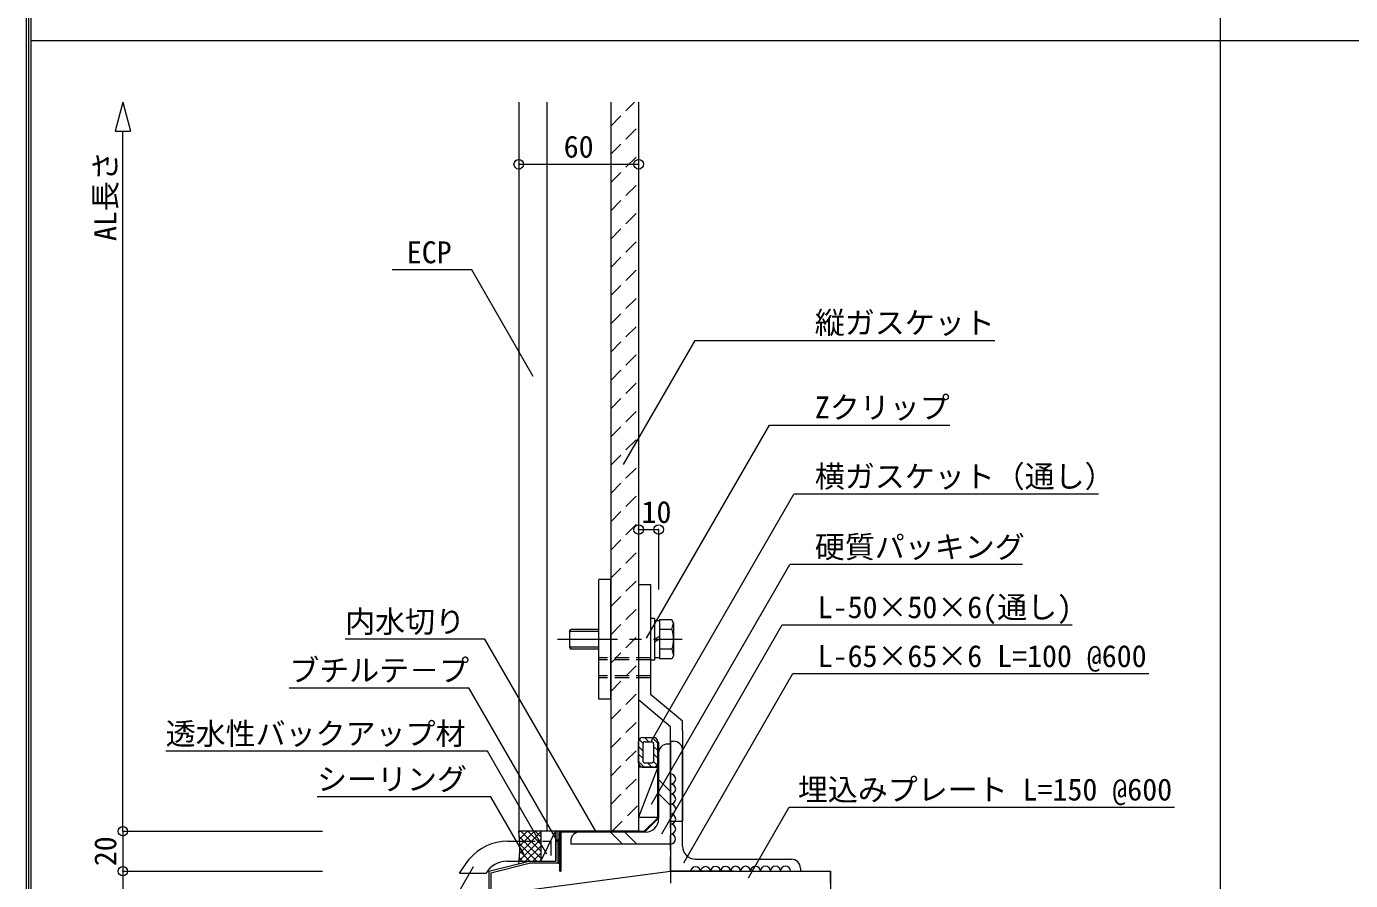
# Model space of a CAD drawing. Units: millimetres at full size, sheet at 1:6; details may follow other scales. Extents: x -1209 to 1209, y -852 to 852.
# Drawn here: x -1209 to -547, y -438 to -11 of the extents above; entities that cross this region are included whole.
import ezdxf
from ezdxf.enums import TextEntityAlignment as Align

# ---------------------------------------------------------------- set-up
doc = ezdxf.new("R2010")
doc.units = ezdxf.units.MM
doc.header["$LTSCALE"] = 6
doc.header["$PDMODE"] = 32
doc.header["$PDSIZE"] = 4.8
doc.linetypes.add('CHAIN1', pattern=[8, 5, -1, 1, -1])
doc.linetypes.add('DASHED1', pattern=[1.8, 1.2, -0.6])
for name, color, linetype, lineweight in [('0-0_WAKU', 7, 'Continuous', 5), ('0-1_AL', 5, 'Continuous', 5), ('0-2_SUNPO', 7, 'Continuous', 5), ('0-3_STEEL', 6, 'Continuous', 5), ('0-4_KANAMONO', 6, 'Continuous', 5), ('0-5_FUKUSIZA', 3, 'Continuous', 5), ('0-7_KUTAI', 4, 'Continuous', 5)]:
    doc.layers.add(name, color=color, linetype=linetype, lineweight=lineweight)
doc.styles.add('ＭＳ ゴシック', font='')
doc.styles.get('ＭＳ ゴシック').set_extended_font_data('MS Gothic')

msp = doc.modelspace()

# ---------------------------------------------------------------- linework, layer by layer
at = {"layer": '0-0_WAKU'}
for p, q in [((-1209.414, -852.414), (-1209.414, 852.414)), ((-1208.207, -851.207), (-1208.207, 851.207)), ((-1207, -850), (-1207, 850)), ((-612, 850), (-612, -799)), ((-1207, -17.85), (0, -17.85))]:
    msp.add_line(p, q, dxfattribs=at)
at = {"layer": '0-1_AL'}
for p, q in [((-963.008, -48.745), (-963.008, -413.511)), ((-949.008, -48.745), (-949.008, -413.511)), ((-917.008, -48.745), (-917.008, -413.511)), ((-903.008, -48.745), (-903.008, -413.511)), ((-903.008, -413.511), (-963.008, -413.511))]:
    msp.add_line(p, q, dxfattribs=at)
at = {"layer": '0-2_SUNPO'}
for p, q in [((-1161.17, -48.745), (-1165.052, -63.234)), ((-1161.17, -48.745), (-1157.288, -63.234)), ((-1165.052, -63.234), (-1157.288, -63.234)), ((-1161.17, -413.511), (-1161.17, -63.234)), ((-963.008, -79.832), (-903.008, -79.832)), ((-986.55, -132.674), (-1026.36, -132.674)), ((-955.766, -185.993), (-986.55, -132.674)), ((-910.559, -229.994), (-874.728, -167.934)), ((-874.728, -167.934), (-724.722, -167.934)), ((-899.134, -316.956), (-837.561, -210.309)), ((-837.561, -210.309), (-747.323, -210.309)), ((-896.543, -368.265), (-825.267, -244.812)), ((-672.832, -244.812), (-825.267, -244.812)), ((-896.543, -399.977), (-827.312, -280.067)), ((-710.947, -280.067), (-827.312, -280.067)), ((-891.479, -414.775), (-831.119, -310.227)), ((-831.119, -310.227), (-685.968, -310.227)), ((-979.917, -317.419), (-1049.906, -317.419)), ((-924.303, -413.746), (-979.917, -317.419)), ((-880.374, -429.253), (-825.774, -334.683)), ((-825.774, -334.683), (-647.564, -334.683)), ((-1077.877, -341.799), (-987.943, -341.799)), ((-942.762, -420.054), (-987.943, -341.799)), ((-977.051, -396.269), (-1063.975, -396.269)), ((-960.392, -425.124), (-977.051, -396.269)), ((-848.041, -436.817), (-827.618, -401.443)), ((-827.618, -401.443), (-634.857, -401.443)), ((-1161.17, -413.511), (-1061.17, -413.511)), ((-1161.17, -413.511), (-1161.17, -433.509)), ((-1161.17, -433.509), (-1161.17, -733.511)), ((-1161.17, -433.509), (-1061.17, -433.509)), ((-985.821, -431.376), (-1028.009, -504.447))]:
    msp.add_line(p, q, dxfattribs=at)
at = {"layer": '0-2_SUNPO', "linetype": 'CHAIN1'}
msp.add_line((-943.616, -317.509), (-881.287, -317.509), dxfattribs=at)
at = {"layer": '0-2_SUNPO'}
for points in [[(-903.008, -262.588), (-893.008, -262.588), (-893.008, -292.588)], [(-948.886, -424.947), (-978.585, -373.507), (-1139.729, -373.507)]]:
    msp.add_lwpolyline(points, dxfattribs=at)
for p in [(-963.008, -79.832), (-903.008, -79.832), (-903.008, -262.588), (-893.008, -262.588), (-1161.17, -413.511), (-1161.17, -433.509)]:
    msp.add_point(p, dxfattribs=at)
at = {"layer": '0-3_STEEL'}
for p, q in [((-887.008, -369.913), (-888.508, -369.913)), ((-887.008, -368.513), (-887.008, -433.511)), ((-887.008, -368.513), (-885.508, -368.513)), ((-887.008, -369.913), (-887.008, -419.911)), ((-893.006, -407.413), (-893.008, -374.413)), ((-881.01, -421.013), (-881.008, -373.013)), ((-887.008, -393.631), (-893.008, -387.631)), ((-887.008, -400.702), (-893.008, -394.702)), ((-899.506, -413.911), (-932.506, -413.911)), ((-911.042, -419.911), (-917.041, -413.911)), ((-903.97, -419.911), (-909.97, -413.911)), ((-937.007, -418.411), (-937.007, -419.911)), ((-887.008, -419.911), (-937.007, -419.911)), ((-874.51, -427.511), (-826.51, -427.511)), ((-855.51, -433.511), (-887.008, -433.511)), ((-887.008, -433.511), (-822.01, -433.511)), ((-822.01, -432.011), (-822.01, -433.511))]:
    msp.add_line(p, q, dxfattribs=at)
for centre, radius, start, end in [((-888.508, -374.413), 4.5, 90, 180), ((-885.508, -373.013), 4.5, 359.99998, 90), ((-899.506, -407.413), 6.5, 270, 0.00002), ((-932.506, -418.411), 4.5, 90, 180), ((-874.51, -421.013), 6.5, 180, 270), ((-826.51, -432.011), 4.5, 359.99998, 90)]:
    msp.add_arc(centre, radius, start, end, dxfattribs=at)
at = {"layer": '0-4_KANAMONO'}
for p, q in [((-923.008, -347.509), (-923.008, -287.509)), ((-917.008, -287.509), (-923.008, -287.509)), ((-917.008, -347.509), (-917.008, -287.509)), ((-903.008, -290.009), (-903.008, -347.849)), ((-903.008, -290.009), (-897.008, -290.009)), ((-897.008, -290.009), (-897.008, -345.055)), ((-897.008, -307.009), (-897.008, -328.009)), ((-895.01, -307.009), (-897.008, -307.009)), ((-895.01, -307.009), (-895.01, -328.009)), ((-892.508, -308.309), (-895.01, -308.309)), ((-886.412, -307.695), (-892.508, -307.695)), ((-892.508, -307.695), (-892.508, -327.325)), ((-885.509, -309.259), (-886.412, -307.694)), ((-886.334, -312.602), (-885.509, -309.26)), ((-885.509, -309.259), (-885.509, -325.759)), ((-937.561, -313.509), (-936.985, -312.509)), ((-937.561, -313.51), (-937.561, -321.509)), ((-923.008, -313.51), (-937.561, -313.51)), ((-923.008, -312.509), (-936.985, -312.509)), ((-892.508, -316.066), (-895.01, -317.509)), ((-892.508, -317.509), (-895.01, -318.953)), ((-886.334, -312.602), (-892.508, -312.602)), ((-937.561, -321.509), (-936.985, -322.509)), ((-923.008, -321.509), (-937.561, -321.509)), ((-923.008, -322.51), (-936.985, -322.51)), ((-886.334, -322.417), (-892.508, -322.417)), ((-886.334, -322.417), (-885.509, -325.759)), ((-895.01, -328.009), (-897.008, -328.009)), ((-892.508, -326.71), (-895.01, -326.71)), ((-886.412, -327.325), (-892.508, -327.325)), ((-885.509, -325.759), (-886.412, -327.325)), ((-917.008, -347.509), (-923.008, -347.509)), ((-887.008, -361.305), (-903.008, -347.849)), ((-881.008, -358.511), (-897.008, -345.055)), ((-887.008, -408.511), (-887.008, -361.305)), ((-881.008, -363.259), (-881.008, -358.511)), ((-881.008, -363.259), (-881.008, -408.511)), ((-893.408, -406.745), (-893.408, -368.911)), ((-893.008, -368.911), (-893.408, -368.911)), ((-893.008, -368.911), (-893.008, -406.911)), ((-887.008, -379.509), (-887.008, -375.555)), ((-900.174, -413.511), (-893.408, -406.745)), ((-893.008, -406.911), (-900.008, -413.911)), ((-887.008, -408.511), (-881.008, -408.511)), ((-944.407, -413.511), (-944.407, -428.509)), ((-943.407, -413.511), (-943.407, -429.509)), ((-942.407, -413.511), (-900.174, -413.511)), ((-942.407, -433.511), (-942.407, -413.511)), ((-900.008, -413.911), (-942.007, -413.911)), ((-942.007, -413.911), (-942.007, -433.511)), ((-968.535, -418.488), (-962.008, -418.495)), ((-992.668, -434.509), (-987.794, -427.547)), ((-978.008, -433.509), (-958.009, -428.509)), ((-977.008, -434.29), (-957.885, -429.509)), ((-969.008, -428.509), (-944.407, -428.509)), ((-943.407, -429.509), (-957.885, -429.509)), ((-992.668, -434.509), (-979.401, -434.509)), ((-978.008, -433.509), (-978.008, -473.509)), ((-977.008, -434.29), (-977.008, -473.509)), ((-942.407, -433.511), (-942.007, -433.511))]:
    msp.add_line(p, q, dxfattribs=at)
at = {"layer": '0-4_KANAMONO', "linetype": 'DASHED1'}
for p, q in [((-897.008, -326.76), (-923.008, -326.76)), ((-897.008, -327.76), (-923.008, -327.76)), ((-897.008, -335.76), (-923.008, -335.76)), ((-897.008, -336.76), (-923.008, -336.76)), ((-887.008, -433.511), (-887.008, -375.259)), ((-962.008, -418.495), (-947.009, -418.509)), ((-947.009, -418.509), (-947.009, -428.509))]:
    msp.add_line(p, q, dxfattribs=at)
at = {"layer": '0-4_KANAMONO', "color": 134}
for p, q in [((-943.407, -417.509), (-942.407, -417.509)), ((-943.407, -417.834), (-943.082, -417.509)), ((-943.407, -418.894), (-942.407, -417.894)), ((-943.407, -419.955), (-942.407, -418.955)), ((-943.407, -421.016), (-942.407, -420.016)), ((-943.407, -422.076), (-942.407, -421.076)), ((-943.407, -423.137), (-942.407, -422.137)), ((-943.407, -424.198), (-942.407, -423.198)), ((-943.407, -425.258), (-942.407, -424.258)), ((-943.407, -426.319), (-942.407, -425.319)), ((-943.407, -427.38), (-942.407, -426.38)), ((-943.407, -428.44), (-942.407, -427.44)), ((-943.407, -429.501), (-942.407, -428.501)), ((-943.407, -429.509), (-942.407, -429.509))]:
    msp.add_line(p, q, dxfattribs=at)
at = {"layer": '0-4_KANAMONO'}
for centre, radius, start, end in [((-900.509, -317.509), 15, 340.90302, 19.097), ((-968.535, -443.488), 25, 90, 140.38399), ((-969.008, -440.509), 12, 90, 150)]:
    msp.add_arc(centre, radius, start, end, dxfattribs=at)
at = {"layer": '0-5_FUKUSIZA', "linetype": 'DASHED1'}
for p, q in [((-917.008, -60.699), (-905.054, -48.745)), ((-917.008, -74.841), (-903.008, -60.841)), ((-917.008, -88.984), (-903.008, -74.984)), ((-917.008, -103.126), (-903.008, -89.126)), ((-917.008, -117.268), (-903.008, -103.268)), ((-917.008, -131.41), (-903.008, -117.41)), ((-917.008, -145.552), (-903.008, -131.552)), ((-917.008, -159.694), (-903.008, -145.694)), ((-917.008, -173.836), (-903.008, -159.836)), ((-917.008, -187.978), (-903.008, -173.978)), ((-917.008, -202.121), (-903.008, -188.121)), ((-917.008, -216.263), (-903.008, -202.263)), ((-917.008, -230.405), (-903.008, -216.405)), ((-917.008, -244.547), (-903.008, -230.547)), ((-917.008, -258.689), (-903.008, -244.689)), ((-917.008, -272.831), (-903.008, -258.831)), ((-917.008, -286.973), (-903.008, -272.973)), ((-917.008, -301.116), (-903.008, -287.116)), ((-917.008, -315.258), (-903.008, -301.258)), ((-917.008, -329.4), (-903.008, -315.4)), ((-917.008, -343.542), (-903.008, -329.542)), ((-917.008, -357.684), (-903.008, -343.684)), ((-917.008, -371.826), (-903.008, -357.826)), ((-917.008, -385.968), (-903.008, -371.968)), ((-917.008, -400.111), (-903.008, -386.111)), ((-916.267, -413.511), (-903.008, -400.253))]:
    msp.add_line(p, q, dxfattribs=at)
at = {"layer": '0-5_FUKUSIZA'}
for p, q in [((-903.007, -379.367), (-903.007, -368.717)), ((-902.722, -367.652), (-900.847, -369.527)), ((-900.877, -366.587), (-895.554, -366.587)), ((-900.877, -369.782), (-900.877, -378.302)), ((-900.022, -366.587), (-897.891, -368.717)), ((-899.812, -368.717), (-896.618, -368.717)), ((-896.256, -366.587), (-893.423, -369.419)), ((-895.554, -369.782), (-895.554, -378.302)), ((-895.554, -371.055), (-893.423, -373.185)), ((-893.423, -379.367), (-893.423, -368.717)), ((-903.007, -371.131), (-900.877, -373.261)), ((-903.007, -374.897), (-900.877, -377.027)), ((-895.554, -374.82), (-893.423, -376.95)), ((-903.007, -378.662), (-900.173, -381.497)), ((-903.007, -381.497), (-903.007, -398.668)), ((-893.408, -381.497), (-903.007, -406.497)), ((-895.554, -381.497), (-903.007, -381.497)), ((-901.007, -381.497), (-893.408, -381.497)), ((-899.812, -379.367), (-896.618, -379.367)), ((-898.538, -379.367), (-896.408, -381.497)), ((-895.584, -378.555), (-893.708, -380.431)), ((-893.408, -406.497), (-893.408, -381.497)), ((-903.007, -398.668), (-903.007, -406.497)), ((-903.007, -406.497), (-893.407, -406.497)), ((-952.008, -413.511), (-963.008, -413.511)), ((-962.921, -414.203), (-962.229, -413.511)), ((-962.828, -428.252), (-952.008, -417.433)), ((-962.706, -416.275), (-952.008, -426.973)), ((-962.616, -417.433), (-958.693, -413.511)), ((-962.536, -424.425), (-952.008, -413.897)), ((-962.478, -420.832), (-955.158, -413.511)), ((-961.935, -413.511), (-952.008, -423.437)), ((-958.399, -413.511), (-952.008, -419.901)), ((-954.864, -413.511), (-952.008, -416.366)), ((-952.008, -413.511), (-952.008, -428.509)), ((-944.625, -413.511), (-952.008, -413.511)), ((-952.008, -428.509), (-944.625, -413.511)), ((-944.625, -413.511), (-944.625, -428.509)), ((-962.503, -423.549), (-957.543, -428.509)), ((-962.494, -420.023), (-954.008, -428.509)), ((-960.062, -429.022), (-952.008, -420.968)), ((-962.697, -426.891), (-960.465, -429.123)), ((-956.013, -428.509), (-952.008, -424.504)), ((-952.478, -428.509), (-952.008, -428.039)), ((-952.008, -428.509), (-944.625, -428.509))]:
    msp.add_line(p, q, dxfattribs=at)
msp.add_lwpolyline([(-963.008, -429.759), (-958.009, -428.509), (-952.008, -428.509)], dxfattribs=at)
for centre, radius, start, end in [((-900.877, -368.717), 2.13, 90, 180), ((-899.812, -369.782), 1.065, 90, 180), ((-896.618, -369.782), 1.065, 0, 90), ((-895.554, -368.717), 2.13, 0, 90), ((-900.877, -379.367), 2.13, 180, 270), ((-899.812, -378.302), 1.065, 180, 270), ((-896.618, -378.302), 1.065, 270, 0), ((-895.554, -379.367), 2.13, 270, 0), ((-886.958, -387.413), 2.5, 270.00002, 90), ((-886.958, -392.413), 2.5, 270.00002, 90), ((-886.958, -397.412), 2.5, 270.00002, 90), ((-886.958, -402.412), 2.5, 270.00002, 90), ((-886.958, -407.412), 2.5, 270.00002, 90), ((-886.958, -412.411), 2.5, 270.00002, 90), ((-1024.368, -421.635), 61.895, 352.45796, 7.54202), ((-887.008, -417.411), 2.5, 270.00002, 90), ((-874.503, -433.761), 2.5, 0, 180), ((-869.504, -433.711), 2.5, 0, 180), ((-864.505, -433.661), 2.5, 0, 180), ((-859.507, -433.611), 2.5, 0, 180), ((-854.508, -433.561), 2.5, 0, 180), ((-849.509, -433.561), 2.5, 0, 180), ((-844.51, -433.561), 2.5, 0, 180), ((-839.511, -433.511), 2.5, 0, 180), ((-834.512, -433.511), 2.5, 0, 180), ((-829.512, -433.511), 2.5, 0, 180)]:
    msp.add_arc(centre, radius, start, end, dxfattribs=at)
at = {"layer": '0-7_KUTAI'}
for p, q in [((-963.008, -443.511), (-887.008, -433.511)), ((-887.008, -433.511), (-807.008, -433.511)), ((-807.008, -433.511), (-807.008, -633.511))]:
    msp.add_line(p, q, dxfattribs=at)
at = {"layer": '0-7_KUTAI', "color": 6, "linetype": 'DASHED1'}
for p, q in [((-887.008, -433.511), (-887.008, -439.511)), ((-807.008, -439.511), (-807.008, -433.511))]:
    msp.add_line(p, q, dxfattribs=at)

# ---------------------------------------------------------------- texts
at = {"layer": '0-2_SUNPO', "style": 'ＭＳ ゴシック'}
for s, p in [('60', (-940.508, -79.832)), ('ECP', (-1019.05, -132.674)), ('縦ガスケット', (-814.823, -167.934)), ('Zクリップ', (-814.823, -210.309)), ('横ガスケット（通し）', (-814.823, -244.812)), ('10', (-901.557, -262.588)), ('硬質パッキング', (-814.823, -280.067)), ('L-50×50×6(通し)', (-813.378, -310.227)), ('内水切り', (-1049.906, -317.419)), ('L-65×65×6 L=100 @600', (-813.378, -334.683)), ('ブチルテ－プ', (-1077.877, -341.799)), ('透水性バックアップ材', (-1139.729, -373.507)), ('シーリング', (-1063.975, -396.269)), ('埋込みプレート L=150 @600 ', (-823.327, -401.443))]:
    msp.add_text(s, height=11, dxfattribs=at).set_placement(p, align=Align.BOTTOM_LEFT)
for s, p in [('AL長さ', (-1161.17, -118.234)), ('20', (-1161.17, -431.01))]:
    msp.add_text(s, height=11, rotation=90, dxfattribs=at).set_placement(p, align=Align.BOTTOM_LEFT)

doc.saveas('drawing.dxf')
